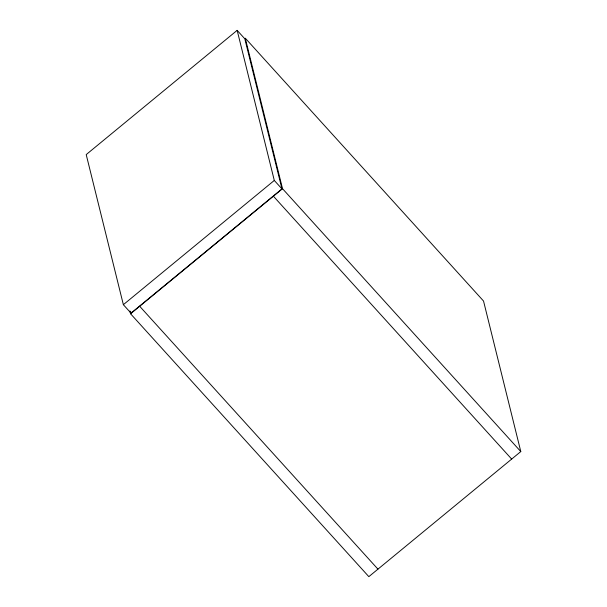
<?xml version="1.0" encoding="UTF-8"?>
<svg xmlns="http://www.w3.org/2000/svg" width="607" height="607" viewBox="0 0 607 607"><rect width="100%" height="100%" fill="white"/><g stroke="black" fill="none" stroke-linecap="round" stroke-linejoin="round"><path stroke-width="0.91" d="M237.155 30.35L86.209 154.595L123.358 304.691L131.013 313.144L281.959 188.898L244.811 38.802L237.155 30.35L274.296 180.446L281.959 188.898M123.358 304.691L274.296 180.446M130.566 313.773L282.521 188.694L245.266 38.165L483.536 301.042L520.791 451.57L368.836 576.65L130.566 313.773L129.883 311.019M282.521 188.694L520.791 451.57M273.4 196.205L511.671 459.082M139.678 306.269L377.949 569.146M130.566 311.308L131.013 313.144"/></g></svg>
